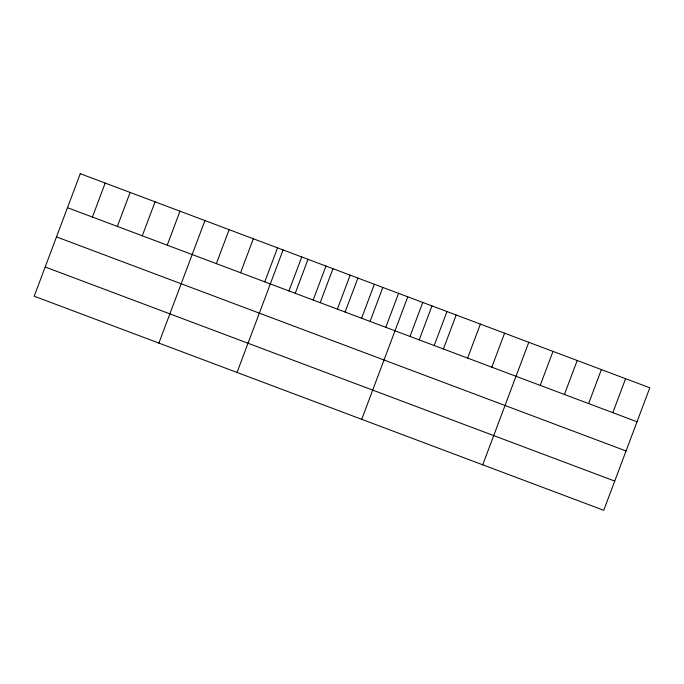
<?xml version="1.0" encoding="UTF-8"?>
<svg xmlns="http://www.w3.org/2000/svg" width="684" height="684" viewBox="0 0 684 684"><rect width="100%" height="100%" fill="white"/><g stroke="black" fill="none" stroke-linecap="round" stroke-linejoin="round"><path stroke-width="1.03" d="M92.417 217.059L105.182 183.073M117.349 226.43L130.122 192.452M142.289 235.8L155.063 201.823M167.221 245.171L179.995 211.194M158.885 343.086L204.935 220.573M216.366 263.648L229.131 229.67M240.571 272.745L253.337 238.767M264.768 281.842L277.542 247.864M237.04 372.455L283.082 249.942M288.973 290.939L301.747 256.962M295.249 293.299L308.022 259.322M313.178 300.037L325.952 266.059M320.189 302.67L332.963 268.692M337.383 309.134L350.148 275.156M345.121 312.041L357.894 278.063M361.579 318.231L374.353 284.253M370.061 321.412L382.835 287.434M385.785 327.328L398.558 293.351M361.716 419.326L407.767 296.813M409.99 336.425L422.763 302.448M419.198 339.888L431.972 305.91M434.195 345.523L446.96 311.545M443.403 348.985L456.177 315.008M467.608 358.083L480.382 324.105M491.813 367.18L504.578 333.202M482.733 464.812L528.783 342.299M540.215 385.374L552.988 351.396M564.42 394.471L577.193 360.494M588.625 403.569L601.39 369.591M612.821 412.666L625.595 378.688M67.477 207.679L637.026 421.763M56.498 236.895L626.048 450.978M45.178 266.999L614.728 481.083M80.25 173.702L34.2 296.215L603.75 510.298L649.8 387.785L80.25 173.702"/></g></svg>
